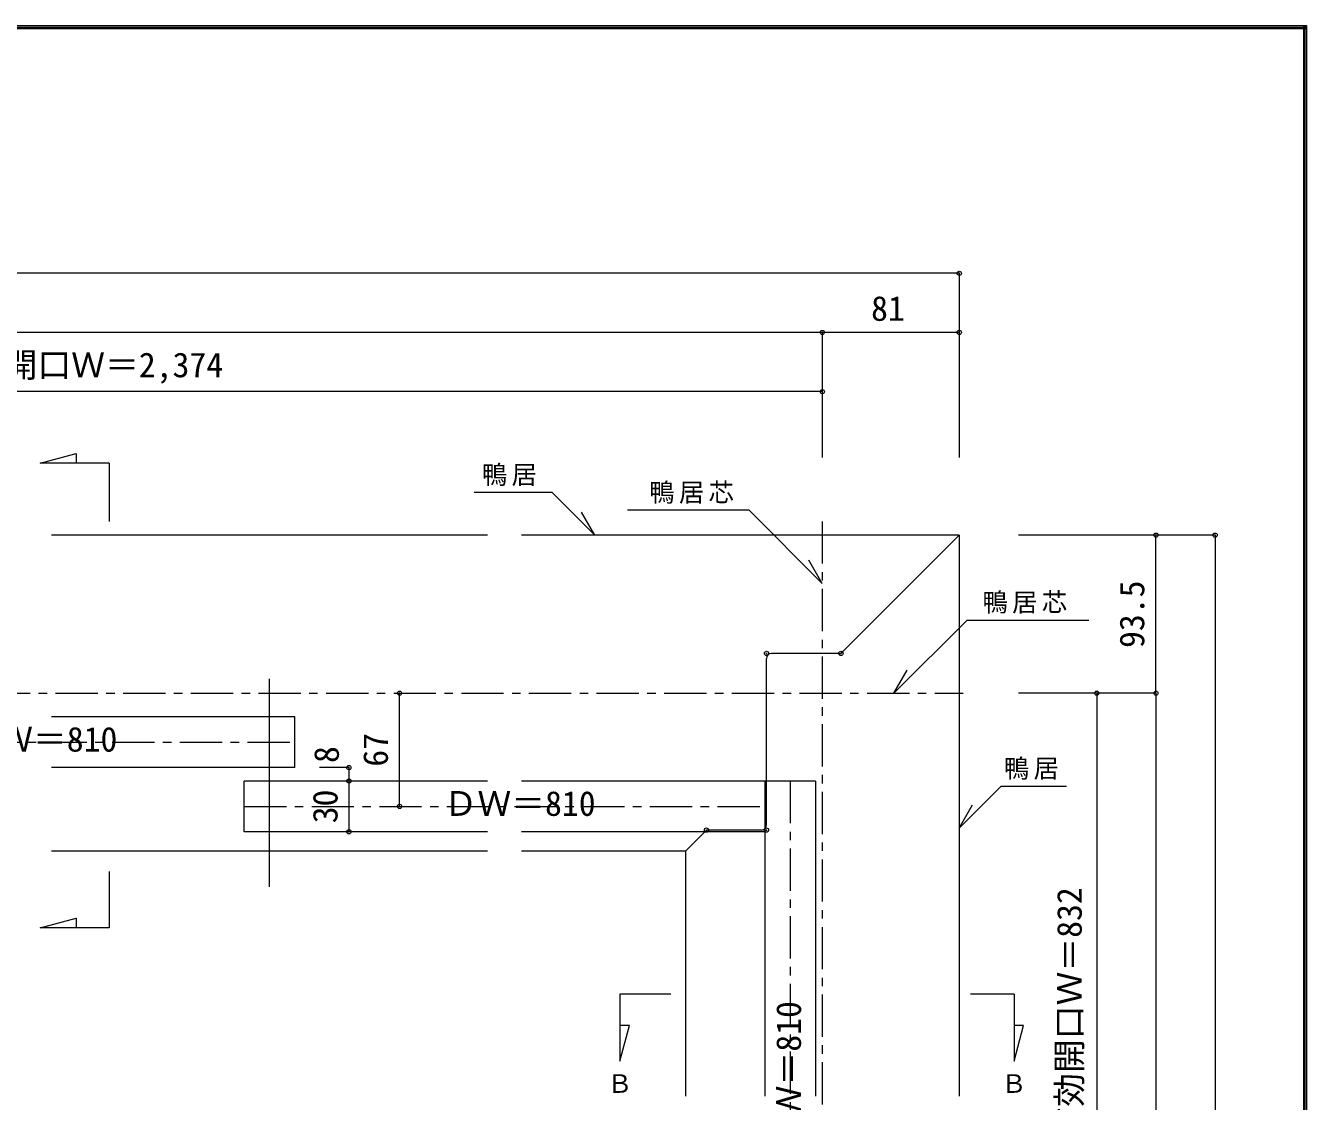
# Model space of a CAD drawing. Units: millimetres at full size, sheet at 1:5. Extents: x -957 to 993, y -689 to 708.
# Drawn here: x 235 to 993, y 71 to 708 of the extents above; entities that cross this region are included whole.
import ezdxf
from ezdxf.enums import TextEntityAlignment as Align

# ---------------------------------------------------------------- set-up
doc = ezdxf.new("R2010")
doc.units = ezdxf.units.MM
doc.header["$LTSCALE"] = 5
doc.header["$PDMODE"] = 32
doc.header["$PDSIZE"] = 2.5
doc.linetypes.add('CHAIN1', pattern=[8, 5, -1, 1, -1])
doc.layers.add('0-B_寸法', color=7, linetype='Continuous', lineweight=9)
doc.layers.add('F-1_枠', color=6, linetype='Continuous', lineweight=9)
doc.styles.add('ＭＳ ゴシック', font='')
doc.styles.get('ＭＳ ゴシック').set_extended_font_data('MS Gothic')

msp = doc.modelspace()

# ---------------------------------------------------------------- linework, layer by layer
at = {"layer": '0-B_寸法'}
for p, q in [((787.46, 561.028), (-499.539, 561.028)), ((787.46, 561.028), (787.46, 452.056)), ((706.46, 526.028), (-499.539, 526.028)), ((706.46, 526.028), (706.46, 452.056)), ((787.46, 526.028), (706.46, 526.028)), ((706.46, 491.028), (-469.539, 491.028)), ((284.576, 448.762), (284.576, 414.14)), ((546.723, 431.361), (500.552, 431.361)), ((546.723, 431.361), (571.959, 406.126)), ((571.959, 406.126), (564.072, 419.786)), ((663.187, 420.861), (591.191, 420.861)), ((663.187, 420.861), (706.46, 377.587)), ((508.461, 406.126), (250.461, 406.126)), ((787.46, 406.126), (787.46, 74.111)), ((938.806, 406.126), (822.554, 406.126)), ((903.806, 312.626), (903.806, 406.126)), ((938.806, 406.126), (938.806, -502.374)), ((706.46, 377.587), (698.574, 391.248)), ((792.058, 355.899), (864.053, 355.899)), ((716.218, 336.126), (676.46, 336.126)), ((673.46, 234.626), (673.46, 333.126)), ((379.461, 198.126), (379.461, 321.126)), ((873.403, 312.626), (822.554, 312.626)), ((868.806, 312.626), (868.806, -92.375)), ((903.806, 312.626), (868.806, 312.626)), ((903.806, 312.626), (903.806, -502.374)), ((394.461, 298.626), (250.461, 298.626)), ((394.461, 268.626), (394.461, 298.626)), ((394.461, 268.626), (250.461, 268.626)), ((426.442, 268.626), (409.065, 268.626)), ((426.442, 268.626), (426.442, 260.626)), ((364.461, 230.626), (364.461, 260.626)), ((508.461, 260.626), (364.461, 260.626)), ((426.442, 260.626), (409.065, 260.626)), ((426.442, 260.626), (426.442, 230.626)), ((672.461, 260.626), (528.461, 260.626)), ((672.46, 260.626), (672.46, 74.111)), ((672.461, 260.626), (672.461, 230.626)), ((702.461, 260.626), (672.461, 260.626)), ((702.46, 260.626), (702.46, 74.111)), ((812.234, 257.579), (787.46, 232.806)), ((812.234, 257.579), (850.906, 257.579)), ((787.46, 232.806), (795.347, 246.466)), ((508.461, 230.626), (364.461, 230.626)), ((426.442, 230.626), (409.065, 230.626)), ((672.461, 230.626), (528.461, 230.626)), ((637.082, 230.747), (625.46, 219.126)), ((670.46, 231.626), (639.203, 231.626)), ((508.461, 219.126), (250.461, 219.126)), ((625.46, 219.126), (528.461, 219.126)), ((625.46, 219.126), (625.46, 74.111)), ((616.878, 134.572), (586.778, 134.572)), ((819.881, 134.572), (794.055, 134.572))]:
    msp.add_line(p, q, dxfattribs=at)
at = {"layer": '0-B_寸法', "linetype": 'CHAIN1'}
for p, q in [((706.46, 414.261), (706.46, -557.361)), ((-547.039, 312.626), (789.791, 312.626)), ((86.461, 283.626), (394.461, 283.626)), ((687.46, 260.626), (687.46, -122.374)), ((364.461, 245.626), (672.46, 245.626))]:
    msp.add_line(p, q, dxfattribs=at)
at = {"layer": '0-B_寸法', "color": 4}
msp.add_line((456.442, 245.626), (456.442, 312.626), dxfattribs=at)
at = {"layer": '0-B_寸法'}
for points in [[(284.576, 448.762), (243.838, 448.762), (265.174, 454.479), (265.174, 448.762)], [(718.339, 337.004), (787.46, 406.126), (528.461, 406.126)], [(792.058, 355.899), (748.784, 312.626), (756.671, 326.286)], [(284.576, 207.107), (284.576, 173.731), (243.838, 173.731), (265.174, 179.448), (265.174, 173.731)], [(586.778, 134.572), (586.778, 94.92), (592.418, 115.969), (586.778, 115.969)], [(819.881, 134.572), (819.881, 94.92), (825.521, 115.969), (819.881, 115.969)]]:
    msp.add_lwpolyline(points, dxfattribs=at)
for centre, start, end in [((676.46, 333.126), 90, 180), ((716.218, 339.126), 270, 315), ((639.203, 228.626), 90, 135), ((670.46, 234.626), 270, 0)]:
    msp.add_arc(centre, 3, start, end, dxfattribs=at)
for p in [(787.46, 561.028), (706.46, 526.028), (787.46, 526.028), (706.46, 491.028), (903.806, 406.126), (938.806, 406.126), (673.46, 336.126), (717.46, 336.126), (456.442, 312.626), (868.806, 312.626), (903.806, 312.626), (426.442, 268.626), (426.442, 260.626), (456.442, 245.626), (426.442, 230.626), (637.96, 231.626), (673.46, 231.626)]:
    msp.add_point(p, dxfattribs=at)
at = {"layer": 'F-1_枠'}
for p, q in [((-957.218, 707.602), (992.782, 707.602)), ((-957.218, 706.769), (992.782, 706.769)), ((-957.218, 705.935), (992.782, 705.935)), ((991.115, 707.602), (991.115, -689.065)), ((991.948, 707.602), (991.948, -689.065)), ((992.782, 707.602), (992.782, -689.065))]:
    msp.add_line(p, q, dxfattribs=at)

# ---------------------------------------------------------------- texts
at = {"layer": '0-B_寸法', "style": 'ＭＳ ゴシック'}
for s, height, p in [('81', 14.66, (735.316, 528.528)), ('有効開口Ｗ＝2,374', 14.66, (182.226, 495.126)), ('ＤＷ＝810', 14.66, (199.602, 273.626)), ('ＤＷ＝810', 14.66, (482.488, 235.626)), ('Ｂ', 11, (579.183, 72.845)), ('Ｂ', 11, (812.286, 72.845))]:
    msp.add_text(s, height=height, dxfattribs=at).set_placement(p, align=Align.BOTTOM_LEFT)
for s, p in [('93.5', (901.306, 339.376)), ('67', (453.942, 269.126)), ('8', (424.901, 271.3)), ('30', (424.148, 235.626)), ('有効開口Ｗ＝832', (864.318, 47.903)), ('ＤＷ＝810', (698.236, 40.505))]:
    msp.add_text(s, height=14.66, rotation=90, dxfattribs=at).set_placement(p, align=Align.BOTTOM_LEFT)
at = {"layer": '0-B_寸法', "char_height": 11, "attachment_point": 7, "style": 'ＭＳ ゴシック'}
for s, insert in [('\\T1.17;鴨居', (505.104, 435.201)), ('\\T1.17;鴨居芯', (604.067, 424.701)), ('\\T1.17;鴨居芯', (801.177, 359.739)), ('\\T1.17;鴨居', (813.854, 261.419))]:
    msp.add_mtext(s, dxfattribs=dict(at, insert=insert))

doc.saveas('drawing.dxf')
